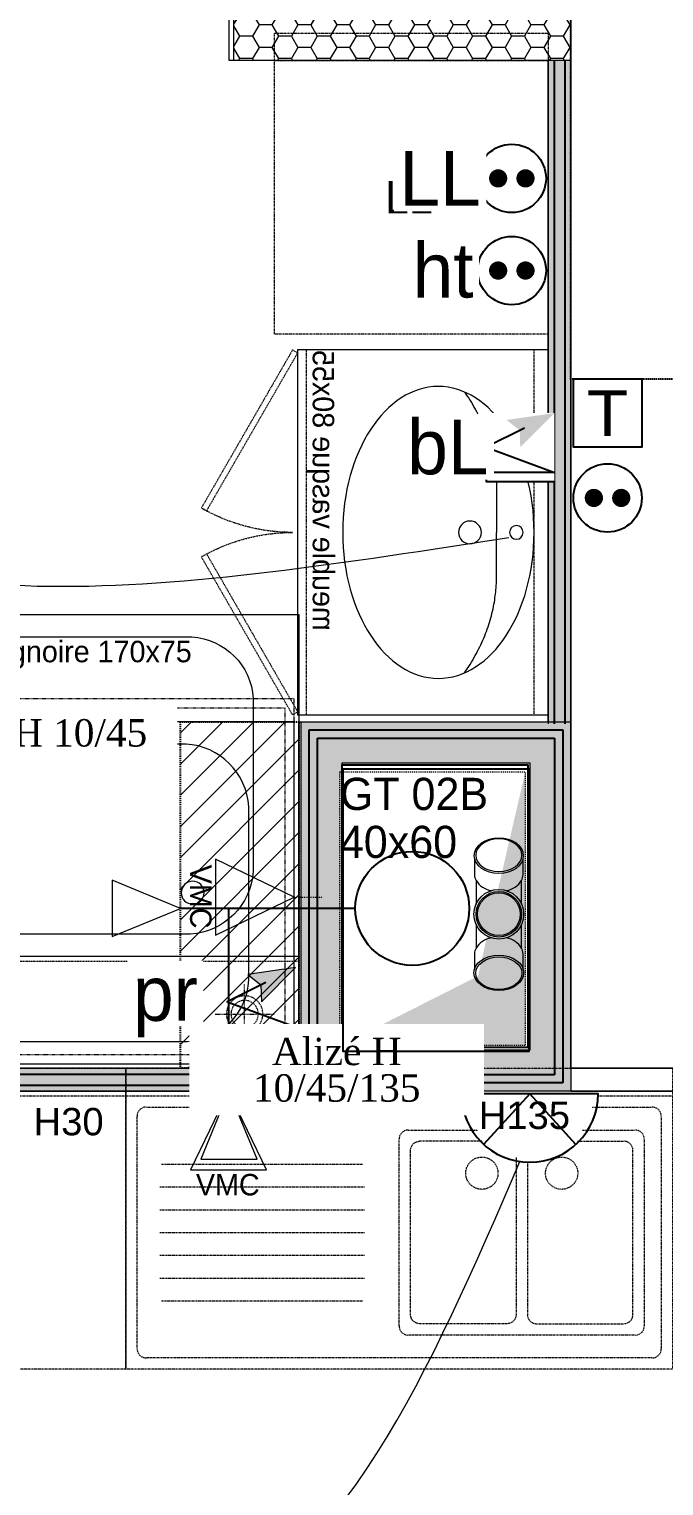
# Model space of a CAD drawing. Header units: centimetres. Extents: x 2191 to 12545, y -680 to 18662.
# Drawn here: x 8784.5 to 8923.8, y 7696.6 to 8016 of the extents above; entities that cross this region are included whole.
import ezdxf

# ---------------------------------------------------------------- set-up
doc = ezdxf.new("R2010")
doc.units = ezdxf.units.CM
for name, pattern in [('ISO-03', [1.5, 0.6, -0.9]), ('Style de ligne -1', [0.41664, 0.20828, -0.20836]), ('Style de ligne -11', [0.347222, 0.20828, -0.138942]), ('Style de ligne -13', [0.147638, 0.098425, -0.049213]), ('Style de ligne -19', [0.166667, 0.055556, -0.111111]), ('VW-01', [0.41656, 0.20828, -0.20828])]:
    doc.linetypes.add(name, pattern=pattern)
for name, color, linetype in [('B BATI-équipement-sanitaires', 252, 'Continuous'), ('B faience', 252, 'Style de ligne -11'), ('B GÈnÈral_Hatch', 252, 'Continuous'), ('B Général', 252, 'Continuous'), ('C ANNOTATIONS-prestations', 252, 'Continuous'), ('C ANNOTATIONS-textes-numérotation gaine', 252, 'ISO-03'), ('D SURFACES-shab', 252, 'Continuous'), ('F REMPLISSAGE-TE_Hatch', 252, 'Continuous'), ('F REMPLISSAGE-vert clair', 252, 'Continuous'), ('F REMPLISSAGE-vert foncé', 252, 'Continuous'), ('prlm-EAU-CHU', 42, 'Continuous'), ('prlm-EAU-EUEV', 25, 'Continuous'), ('prlm-GT', 242, 'Continuous'), ('prlm-VMC', 93, 'Continuous')]:
    doc.layers.add(name, color=color, linetype=linetype)
for name, color, linetype, lineweight in [('F REMPLISSAGE-vert clair_Hatch', 7, 'Continuous', 5), ('F REMPLISSAGE-vert foncÈ_Hatch', 7, 'Continuous', 5), ('prlm-ELEC-CFA', 1, 'Continuous', 25), ('prlm-ELEC-CFO', 1, 'Continuous', 25)]:
    doc.layers.add(name, color=color, linetype=linetype, lineweight=lineweight)
doc.styles.add('Arial', font='arial.ttf')
doc.styles.add('Eurostile', font='Eurosti.TTF')
doc.styles.add('prlm-elec-cfo', font='comic.ttf', dxfattribs={"height": 12})
doc.styles.add('prlm-vmc', font='pala.ttf', dxfattribs={"height": 14})
doc.styles.get("Standard").update_dxf_attribs({"font": 'isocp.shx', "height": 15})
pattern_1 = [(180, (8969.8893, 8014.4773), (-4.261364, -2.4603), [2.84091, -5.68182]), (300, (8969.8893, 8014.4773), (4.261364, -2.4603), [2.84091, -5.68182]), (240, (8967.0484, 8009.5567), (-1e-08, -4.9206), [2.84091, -5.68182])]

# ---------------------------------------------------------------- blocks, each defined once
blk = doc.blocks.new('Groupe-151-1')
at = {"layer": 'B Général', "color": 7, "linetype": 'VW-01', "lineweight": 5, "flags": 128}
blk.add_lwpolyline([(9483.8, 3044.14), (9524.48, 3044.14), (9524.48, 2984.14), (9483.8, 2984.14)], close=True, dxfattribs=at)
at = {"layer": 'C ANNOTATIONS-textes-numérotation gaine', "color": 7, "insert": (9483.8, 3042.84), "char_height": 7.059, "width": 40.6883, "attachment_point": 1, "line_spacing_factor": 0.894142, "style": 'Eurostile'}
blk.add_mtext('GT 02B\\P40x60', dxfattribs=at)
blk = doc.blocks.new('xi.eu')
at = {"layer": 'prlm-EAU-EUEV', "linetype": 'ByBlock', "lineweight": -2}
h = blk.add_hatch(color=0, dxfattribs=at)
edge = h.paths.add_edge_path()
edge.add_arc((0, 0), 5, 0, 360)
at = {"layer": 'prlm-EAU-EUEV', "color": 0, "linetype": 'ByBlock', "lineweight": 5}
blk.add_circle((0, 0), 5, dxfattribs=at)
blk = doc.blocks.new('xi.cee2')
at = {"layer": 'prlm-EAU-CHU', "color": 0, "lineweight": 13}
for p, q in [((-8.66, 5.34), (-12.09, 5.34)), ((-2.17, 5), (-7.43, 5)), ((7.43, 5), (2.17, 5)), ((12.09, 5.34), (8.66, 5.34)), ((-12.09, -5.34), (-8.66, -5.34)), ((-7.43, -5), (-2.17, -5)), ((2.17, -5), (7.43, -5)), ((8.66, -5.34), (12.09, -5.34))]:
    blk.add_line(p, q, dxfattribs=at)
for radius in [5.45, 4.69]:
    blk.add_circle((0, 0), radius, dxfattribs=at)
for centre, radius, start, end in [((-8.8, 2.45), 2.89, 61.5716, 87.1026), ((-9.99, 0.84), 4.88, 9.9757, 58.4084), ((9.99, 0.84), 4.88, 121.5916, 170.0243), ((8.8, 2.45), 2.89, 92.8974, 118.4284), ((-9.99, -0.84), 4.88, 301.5916, 350.0243), ((9.99, -0.84), 4.88, 189.9757, 238.4084), ((-8.8, -2.45), 2.89, 272.8974, 298.4284), ((8.8, -2.45), 2.89, 241.5716, 267.1026)]:
    blk.add_arc(centre, radius, start, end, dxfattribs=at)
at = {"layer": 'prlm-EAU-CHU', "color": 0, "lineweight": 13, "extrusion": (0, 0, -1)}
for centre, major_axis, ratio in [((-12.84, 0), (0, -5.45), 0.707316), ((-12.94, 0), (0, -5.05), 0.706972)]:
    blk.add_ellipse(centre, major_axis=major_axis, ratio=ratio, dxfattribs=at)
at = {"layer": 'prlm-EAU-CHU', "color": 0, "lineweight": 13}
for centre, major_axis, ratio in [((12.84, 0), (0, -5.45), 0.707316), ((12.94, 0), (0, -5.05), 0.706972)]:
    blk.add_ellipse(centre, major_axis=major_axis, ratio=ratio, dxfattribs=at)
blk = doc.blocks.new('xi.be')
at = {"layer": 'prlm-VMC', "color": 0, "linetype": 'ByBlock', "lineweight": 5, "flags": 128}
blk.add_lwpolyline([(-6.17, -15), (6.17, -15), (0, 0)], close=True, dxfattribs=at)
at = {"layer": 'prlm-VMC', "color": 0, "linetype": 'ByBlock', "lineweight": 5}
blk.add_solid([(0, -1), (5.17, -14), (-5.17, -14), (0, -1)], dxfattribs=at)
blk = doc.blocks.new('xi.PC')
at = {"color": 0, "lineweight": 5}
blk.add_wipeout([(-7.5, -7.5), (7.5, -7.5), (7.5, 7.5), (-7.5, 7.5)], dxfattribs=at).dxf.layer = 'prlm-ELEC-CFO'
at = {"layer": 'prlm-ELEC-CFO', "color": 0, "linetype": 'ByBlock', "lineweight": 5, "const_width": 2}
for points in [[(-4, 0, 1), (-2, 0, 1)], [(2, 0, 1), (4, 0, 1)]]:
    blk.add_lwpolyline(points, format="xyb", close=True, dxfattribs=at)
at = {"layer": 'prlm-ELEC-CFO', "color": 0, "linetype": 'ByBlock', "lineweight": -2}
blk.add_circle((0, 0), 7.5, dxfattribs=at)
blk = doc.blocks.new('xi.TEL')
at = {"layer": 'prlm-ELEC-CFA', "color": 0, "linetype": 'ByBlock', "lineweight": -2, "flags": 128}
blk.add_lwpolyline([(-7.5, 7.5), (7.5, 7.5), (7.5, -7.5), (-7.5, -7.5)], close=True, dxfattribs=at)
at = {"layer": 'prlm-ELEC-CFA', "color": 0, "linetype": 'ByBlock', "insert": (0, 0), "char_height": 10, "width": 11.36, "attachment_point": 5}
blk.add_mtext('{\\fVerdana|b0|i0|c0|p34;T}', dxfattribs=at)
blk = doc.blocks.new('xi.BL')
at = {"color": 0, "lineweight": 5}
blk.add_wipeout([(-7.5, -7.5), (7.5, -7.5), (7.5, 7.5), (-7.5, 7.5)], dxfattribs=at).dxf.layer = 'prlm-ELEC-CFO'
at = {"layer": 'prlm-ELEC-CFO', "lineweight": 5}
blk.add_hatch(color=0, dxfattribs=at).paths.add_polyline_path([(-3, 6), (-0.1, 3.7), (0, 0), (7.5, 7.5)])
at = {"layer": 'prlm-ELEC-CFO', "color": 0}
blk.add_lwpolyline([(0.95, 4.23), (-7.5, 0), (7.5, -5.5), (-7.5, -5.5), (-7.5, -7.5), (7.5, -7.5)], dxfattribs=at)
blk = doc.blocks.new('xi.PCHT')
at = {"color": 0, "lineweight": 5}
blk.add_wipeout([(-7.5, -7.5), (7.5, -7.5), (7.5, 7.5), (-7.5, 7.5)], dxfattribs=at).dxf.layer = 'prlm-ELEC-CFO'
at = {"layer": 'prlm-ELEC-CFO', "color": 0, "linetype": 'ByBlock', "lineweight": 5, "const_width": 2}
for points in [[(-4, 0, 1), (-2, 0, 1)], [(2, 0, 1), (4, 0, 1)]]:
    blk.add_lwpolyline(points, format="xyb", close=True, dxfattribs=at)
at = {"layer": 'prlm-ELEC-CFO', "color": 0, "linetype": 'ByBlock', "lineweight": -2}
blk.add_circle((0, 0), 7.5, dxfattribs=at)
blk = doc.blocks.new('xi.ECAP')
at = {"color": 0}
blk.add_wipeout([(-15, 0), (-10.13, 11.06), (0, 15), (10.13, 11.06), (15, 0)], dxfattribs=at).dxf.layer = 'prlm-ELEC-CFO'
at = {"layer": 'prlm-ELEC-CFO', "color": 0, "linetype": 'ByBlock', "lineweight": -2, "flags": 128}
blk.add_lwpolyline([(15, 0, 1), (-15, 0)], format="xyb", close=True, dxfattribs=at)
at = {"layer": 'prlm-ELEC-CFO', "color": 0}
blk.add_lwpolyline([(-10.13, 11.06), (0, 0), (10.13, 11.06)], dxfattribs=at)
blk = doc.blocks.new('xi.PR')
at = {"layer": 'prlm-ELEC-CFO', "lineweight": 5}
blk.add_hatch(color=0, dxfattribs=at).paths.add_polyline_path([(-3, 6), (-0.1, 3.7), (0, 0), (7.5, 7.5)])
at = {"layer": 'prlm-ELEC-CFO', "color": 0, "lineweight": 5, "flags": 128}
blk.add_lwpolyline([(-3, 6), (-0.1, 3.7), (0, 0), (7.5, 7.5)], close=True, dxfattribs=at)
at = {"layer": 'prlm-ELEC-CFO', "color": 0}
blk.add_lwpolyline([(0.95, 4.23), (-7.5, 0), (7.5, -5.5), (-7.5, -5.5), (-7.5, -7.5), (7.5, -7.5)], dxfattribs=at)
blk = doc.blocks.new('xi.LL')
at = {"color": 0, "lineweight": 5}
blk.add_wipeout([(-7.5, -7.5), (7.5, -7.5), (7.5, 7.5), (-7.5, 7.5)], dxfattribs=at).dxf.layer = 'prlm-ELEC-CFO'
at = {"layer": 'prlm-ELEC-CFO', "color": 0, "linetype": 'ByBlock', "lineweight": 5, "const_width": 2}
for points in [[(-4, 0, 1), (-2, 0, 1)], [(2, 0, 1), (4, 0, 1)]]:
    blk.add_lwpolyline(points, format="xyb", close=True, dxfattribs=at)
at = {"layer": 'prlm-ELEC-CFO', "color": 0, "linetype": 'ByBlock', "lineweight": -2}
blk.add_circle((0, 0), 7.5, dxfattribs=at)
blk = doc.blocks.new('Lave Linge')
at = {"layer": 'B Général', "color": 7, "linetype": 'Style de ligne -13', "lineweight": 5, "flags": 128}
blk.add_lwpolyline([(-29.47, 30), (-29.47, 36), (30.53, 36), (30.53, 30)], dxfattribs=at)
blk.add_lwpolyline([(-29.47, 30), (30.53, 30), (30.53, -30), (-29.47, -30)], close=True, dxfattribs=at)
at = {"layer": 'B Général', "color": 7, "insert": (0, 0), "char_height": 7.059, "attachment_point": 5, "line_spacing_factor": 0.894142, "style": 'Eurostile'}
blk.add_mtext('LL', dxfattribs=at)
blk = doc.blocks.new('Frigo')
at = {"layer": 'B Général', "color": 7, "linetype": 'Style de ligne -13', "lineweight": 5, "flags": 128}
blk.add_lwpolyline([(-30, 30), (30, 30), (30, -30), (-30, -30)], close=True, dxfattribs=at)
blk.add_lwpolyline([(30, -30), (30, -36), (-30, -36), (-30, -30)], dxfattribs=at)
at = {"layer": 'B Général', "color": 7, "insert": (0, 0), "char_height": 7.06, "attachment_point": 5, "line_spacing_factor": 0.894142, "style": 'Eurostile'}
blk.add_mtext('F', dxfattribs=at)
blk = doc.blocks.new('Evier 120.60 T3 et +')
at = {"layer": 'B Général', "color": 7, "linetype": 'Style de ligne -13', "lineweight": 5}
for p, q in [((-55.5, -2.5), (55.5, -2.5)), ((-57.5, -55.5), (-57.5, -4.5)), ((57.5, -4.5), (57.5, -55.5)), ((0, -50.5), (0, -9.53)), ((2, -7.53), (51.79, -7.53)), ((53.79, -9.53), (53.79, -50.5)), ((18.98, -10), (18.98, -10)), ((-52.12, -15), (-7.88, -15)), ((-52.5, -20), (-7.5, -20)), ((-52.5, -25), (-7.5, -25)), ((-52.5, -30), (-7.5, -30)), ((-52.5, -35), (-7.5, -35)), ((-52.5, -40), (-7.5, -40)), ((25.65, -43.33), (25.65, -43.33)), ((-52.12, -45), (-7.88, -45)), ((9.17, -50), (9.17, -50)), ((51.79, -52.5), (2, -52.5)), ((55.5, -57.5), (-55.5, -57.5))]:
    blk.add_line(p, q, dxfattribs=at)
at = {"layer": 'B Général', "color": 7, "linetype": 'Style de ligne -13', "lineweight": 5, "flags": 128}
blk.add_lwpolyline([(-60, 0), (-60, 6), (60, 6), (60, 0)], dxfattribs=at)
blk.add_lwpolyline([(-60, 0), (60, 0), (60, -60), (-60, -60)], close=True, dxfattribs=at)
for points in [[(25.65, -12), (25.65, -48, -0.414212), (23.65, -50), (4.5, -50, -0.198914), (3.09, -49.41, -0.198914), (2.5, -48), (2.5, -12, -0.414214), (4.5, -10)], [(25.65, -12, 0.414212), (23.65, -10), (4.45, -10)], [(28.15, -12), (28.15, -48, 0.414212), (30.15, -50), (49.29, -50, 0.198914), (50.71, -49.41, 0.198914), (51.29, -48), (51.29, -12, 0.414214), (49.29, -10)], [(28.15, -12, -0.414212), (30.15, -10), (49.34, -10)]]:
    blk.add_lwpolyline(points, format="xyb", dxfattribs=at)
at = {"layer": 'B Général', "color": 7, "linetype": 'Style de ligne -13', "lineweight": 5}
for centre, start, end in [((-55.5, -4.5), 90, 180), ((55.5, -4.5), 0, 90), ((2, -9.53), 90, 180), ((51.79, -9.53), 0, 90), ((2, -50.5), 180, 270), ((51.79, -50.5), 270, 0), ((-55.5, -55.5), 180, 270), ((55.5, -55.5), 270, 0)]:
    blk.add_arc(centre, 2, start, end, dxfattribs=at)
for centre in [(18.15, -17), (35.65, -17)]:
    blk.add_ellipse(centre, major_axis=(3.54, 0), ratio=1, dxfattribs=at)
blk = doc.blocks.new('Groupe-128-1')
at = {"layer": 'B Général', "color": 7, "linetype": 'Continuous', "lineweight": 5}
for centre, major_axis, ratio in [((0, -24.07), (32, 0), 0.65625), ((0, -6.97), (1.5, 0), 1), ((0, -17.15), (2.5, 0), 1)]:
    blk.add_ellipse(centre, major_axis=major_axis, ratio=ratio, dxfattribs=at)
for points in [[(-30.82, -18.37), (-20.7, -11.37), (-9.74, -11.32), (-4.71, -11.3), (0, -11.3)], [(30.82, -18.37), (20.7, -11.37), (9.74, -11.32), (4.71, -11.3), (0, -11.3)]]:
    blk.add_open_spline(points, degree=2, knots=[0, 0, 0, 1, 1, 2, 2, 2], dxfattribs=at)
blk.add_open_spline([(-30.45, -17.59), (-30.5, -17.61), (-30.55, -17.64)], degree=2, dxfattribs=at)
blk = doc.blocks.new('meuble vasque 80x60')
at = {"layer": 'B BATI-équipement-sanitaires', "color": 7, "linetype": 'Style de ligne -13', "lineweight": 5, "flags": 128}
for points in [[(-40, -3.07), (40, -3.07), (40, -53.07), (-40, -53.07)], [(-40, -56.07), (-5.36, -76.07), (-4.71, -74.94), (-39.35, -54.94)], [(40, -56.07), (5.36, -76.07), (4.71, -74.94), (39.35, -54.94)]]:
    blk.add_lwpolyline(points, close=True, dxfattribs=at)
at = {"layer": 'B BATI-équipement-sanitaires', "color": 7, "linetype": 'Style de ligne -13', "lineweight": 5}
for centre, start, end in [((-40, -56.07), 330, 0), ((40, -56.07), 180, 210)]:
    blk.add_arc(centre, 40, start, end, dxfattribs=at)
at = {"layer": 'B Général', "lineweight": 5, "flags": 128}
blk.add_lwpolyline([(-40, 0), (40, 0), (40, -55), (-40, -55)], close=True, dxfattribs=at)
at = {"layer": 'B Général', "color": 7}
blk.add_blockref('Groupe-128-1', (0, 0), dxfattribs=at)
at = {"layer": 'C ANNOTATIONS-prestations', "insert": (40, -53.07), "char_height": 4.706, "width": 80, "attachment_point": 9, "line_spacing_factor": 0.894142, "style": 'Eurostile'}
blk.add_mtext('meuble vasque 80x55', dxfattribs=at)
blk = doc.blocks.new('Groupe-135-1')
at = {"layer": 'B Général', "color": 252, "linetype": 'Style de ligne -19', "lineweight": 5, "true_color": 0x989898}
for p, q in [((-29.11, -35.61), (-29.11, -22.61)), ((-22.61, -29.11), (-35.61, -29.11))]:
    blk.add_line(p, q, dxfattribs=at)
at = {"layer": 'B Général', "color": 252, "linetype": 'Style de ligne -19', "lineweight": 5, "true_color": 0x989898, "flags": 128}
for points in [[(-40, -40), (-40, 40), (40, 40), (40, -40)], [(-38, -38), (-38, 38), (38, 38), (38, -38)]]:
    blk.add_lwpolyline(points, close=True, dxfattribs=at)
at = {"layer": 'B Général', "color": 252, "linetype": 'Style de ligne -19', "lineweight": 5, "true_color": 0x989898}
for radius in [4, 3]:
    blk.add_circle((-29.11, -29.11), radius, dxfattribs=at)
blk = doc.blocks.new('Douche pointillée')
at = {"layer": 'B Général', "color": 252, "true_color": 0x989898}
blk.add_blockref('Groupe-135-1', (0, 0), dxfattribs=at)
blk = doc.blocks.new('Baignoire 75_170')
at = {"layer": 'B faience', "lineweight": 18, "flags": 128}
blk.add_lwpolyline([(-85, 38.5), (-85, -37.5), (86, -37.5)], dxfattribs=at)
at = {"layer": 'B Général', "color": 7, "linetype": 'Continuous', "lineweight": 5, "flags": 128}
blk.add_lwpolyline([(-84, -36.5), (-84, 38.5), (86, 38.5), (86, -36.5)], close=True, dxfattribs=at)
blk.add_lwpolyline([(-74, -17.85), (-74, 19.85, -0.379059), (-60.25, 33.6), (62.5, 33.6, -0.377778), (76, 20.1), (76, -17.85, -0.374545), (62.25, -31.6), (-60.5, -31.6, -0.392593), (-74, -18.1)], format="xyb", close=True, dxfattribs=at)
at = {"layer": 'B Général', "color": 7, "linetype": 'Continuous', "lineweight": 5}
blk.add_circle((-61.7, 1), 2.5, dxfattribs=at)
at = {"layer": 'B Général', "color": 8, "true_color": 0x767676}
blk.add_blockref('Douche pointillée', (-44, 3.5), dxfattribs=at)
at = {"layer": 'C ANNOTATIONS-prestations', "insert": (62.5, 26.61), "char_height": 4.706, "width": 80, "attachment_point": 9, "line_spacing_factor": 0.894142, "style": 'Eurostile'}
blk.add_mtext('Baignoire 170x75', dxfattribs=at)
blk = doc.blocks.new('Lit 90.190')
at = {"layer": 'B Général', "color": 7, "linetype": 'VW-01', "lineweight": 5}
blk.add_line((45, 54.99), (-45, 20.35), dxfattribs=at)
at = {"layer": 'B Général', "linetype": 'VW-01', "flags": 128}
for points in [[(-45, 95), (45, 95), (45, -95), (-45, -95)], [(-45, 95), (45, 95), (45, 54.99), (-45, 54.99)]]:
    blk.add_lwpolyline(points, close=True, dxfattribs=at)
blk = doc.blocks.new('VMC')
at = {"layer": 'B Général', "color": 7, "linetype": 'Style de ligne -1', "lineweight": 13}
blk.add_line((0, 10.77), (0, 17), dxfattribs=at)
at = {"layer": 'B Général', "color": 250, "linetype": 'Continuous', "lineweight": 5, "true_color": 0x444444, "flags": 128}
blk.add_lwpolyline([(0, 10.77), (-8.34, -6.52), (8.34, -6.52)], close=True, dxfattribs=at)
at = {"layer": 'C ANNOTATIONS-prestations', "insert": (-7.15, -7.39), "char_height": 4.706, "attachment_point": 1, "line_spacing_factor": 0.894142, "style": 'Eurostile'}
blk.add_mtext('VMC', dxfattribs=at)

msp = doc.modelspace()

# ---------------------------------------------------------------- hatches: boundary and pattern name
at = {"layer": 'B GÈnÈral_Hatch', "linetype": 'Continuous', "lineweight": 5}
h = msp.add_hatch(dxfattribs=at)
h.set_pattern_fill('PSE', angle=180, style=0, pattern_type=2)
h.set_pattern_definition(pattern_1)
h.paths.add_polyline_path([(8903.38, 8019.17), (8903.38, 8009.17), (8829.38, 8009.17), (8829.38, 8019.17)])
at = {"layer": 'B GÈnÈral_Hatch', "linetype": 'Continuous', "lineweight": 5, "true_color": 0xaaaaaa}
h = msp.add_hatch(dxfattribs=at)
h.set_pattern_fill('F_P__SOFFITE', color=253, style=0, pattern_type=2)
h.set_pattern_definition([(45, (8862.316, 7933.679), (-3.52778, 3.30729), [])])
h.paths.add_polyline_path([(8817.69, 7864.17), (8843.69, 7864.17), (8843.69, 7788.17), (8817.69, 7788.17)])
at = {"layer": 'F REMPLISSAGE-TE_Hatch', "linetype": 'Continuous', "lineweight": 5}
h = msp.add_hatch(dxfattribs=at)
h.set_pattern_fill('PSE', angle=180, style=0, pattern_type=2)
h.set_pattern_definition(pattern_1)
h.paths.add_polyline_path([(8903.38, 8009.17), (8903.38, 8018.17), (8829.38, 8018.17), (8829.38, 8009.17)])

# ---------------------------------------------------------------- linework, layer by layer
at = {"layer": 'B GÈnÈral_Hatch', "color": 9, "linetype": 'Continuous', "true_color": 0xc0dcc0}
for points in [[(8898.38, 8009.17), (8903.38, 8009.17), (8898.38, 7863.67), (8903.38, 7863.67)], [(8853.19, 7792.17), (8844.19, 7783.17), (8853.19, 7855.17), (8844.19, 7864.17)], [(8853.19, 7855.17), (8844.19, 7864.17), (8894.38, 7855.17), (8903.38, 7864.17)], [(8894.38, 7855.17), (8903.38, 7864.17), (8894.38, 7792.17), (8903.38, 7783.17)], [(8894.38, 7792.17), (8903.38, 7783.17), (8853.19, 7792.17), (8844.19, 7783.17)], [(8667.69, 7783.17), (8672.69, 7788.17), (8844.19, 7783.17), (8844.19, 7788.17)]]:
    msp.add_solid(points, dxfattribs=at)
at = {"layer": 'B GÈnÈral_Hatch', "color": 254, "linetype": 'Continuous', "true_color": 0xd6d6d6}
msp.add_solid([(8893.38, 7793.08), (8852.69, 7793.08), (8893.38, 7853.17), (8882.97, 7808.37)], dxfattribs=at)
at = {"layer": 'B Général', "color": 7, "linetype": 'Continuous', "lineweight": 13}
for p, q in [((8829.38, 8019.17), (8829.38, 8009.17)), ((8903.38, 8019.17), (8903.38, 8009.17)), ((8903.38, 8009.17), (8829.38, 8009.17)), ((8844.19, 7783.17), (8844.19, 7864.17)), ((8844.19, 7864.17), (8903.38, 7864.17)), ((8903.38, 7864.17), (8903.38, 7783.17)), ((8853.19, 7792.17), (8853.19, 7855.17)), ((8853.19, 7855.17), (8894.38, 7855.17)), ((8894.38, 7855.17), (8894.38, 7792.17)), ((8894.38, 7792.17), (8853.19, 7792.17)), ((8903.38, 7788.17), (9153.38, 7788.17)), ((8903.38, 7783.17), (8844.19, 7783.17)), ((8903.38, 7783.17), (9153.38, 7783.17))]:
    msp.add_line(p, q, dxfattribs=at)
at = {"layer": 'B Général', "color": 98, "linetype": 'Continuous', "lineweight": 13, "true_color": 0x004400}
for p, q in [((8898.38, 8009.17), (8898.38, 7863.67)), ((8903.38, 8009.17), (8903.38, 7863.67)), ((8672.69, 7788.17), (8844.19, 7788.17)), ((8667.69, 7783.17), (8844.19, 7783.17))]:
    msp.add_line(p, q, dxfattribs=at)
at = {"layer": 'B Général', "color": 7, "linetype": 'Continuous', "lineweight": 5}
for p, q in [((8903.38, 7788.17), (9153.38, 7788.17)), ((8903.38, 7783.17), (9153.38, 7783.17))]:
    msp.add_line(p, q, dxfattribs=at)
at = {"layer": 'B Général', "linetype": 'VW-01', "flags": 128}
msp.add_lwpolyline([(8817.69, 7864.17), (8843.69, 7864.17), (8843.69, 7788.17), (8817.69, 7788.17)], close=True, dxfattribs=at)
at = {"layer": 'D SURFACES-shab', "lineweight": 18, "flags": 128}
for points in [[(8903.38, 8180.42), (9153.38, 8180.42), (9153.38, 7788.17), (8903.38, 7788.17)], [(8828.38, 8009.17), (8828.38, 8039.17), (8672.69, 8039.17), (8672.69, 7788.17), (8843.69, 7788.17), (8843.69, 7864.17), (8898.38, 7864.17), (8898.38, 8009.17)], [(9153.38, 7783.17), (8740.7, 7783.17), (8740.7, 7688.17), (8577.69, 7688.17), (8577.69, 7315.52), (9153.38, 7315.52)]]:
    msp.add_lwpolyline(points, close=True, dxfattribs=at)
at = {"layer": 'F REMPLISSAGE-vert clair'}
for p, q in [((8899.68, 8009.17), (8899.68, 7863.67)), ((8902.08, 8009.17), (8902.08, 7863.67)), ((8845.99, 7784.97), (8845.99, 7862.37)), ((8845.99, 7862.37), (8901.58, 7862.37)), ((8847.79, 7786.77), (8847.79, 7860.57)), ((8847.79, 7860.57), (8899.78, 7860.57)), ((8899.78, 7860.57), (8899.78, 7786.77)), ((8901.58, 7862.37), (8901.58, 7784.97)), ((8668.99, 7784.47), (8844.19, 7784.47)), ((8671.39, 7786.87), (8844.19, 7786.87)), ((8901.58, 7784.97), (8845.99, 7784.97)), ((8899.78, 7786.77), (8847.79, 7786.77))]:
    msp.add_line(p, q, dxfattribs=at)
at = {"layer": 'F REMPLISSAGE-vert clair', "color": 7, "linetype": 'Continuous', "lineweight": 13}
for p, q in [((8853.19, 7792.17), (8853.19, 7855.17)), ((8853.19, 7855.17), (8894.38, 7855.17)), ((8894.38, 7855.17), (8894.38, 7792.17)), ((8894.38, 7792.17), (8853.19, 7792.17))]:
    msp.add_line(p, q, dxfattribs=at)
at = {"layer": 'F REMPLISSAGE-vert clair_Hatch', "color": 9, "linetype": 'Continuous', "true_color": 0xc0dcc0}
for points in [[(8902.08, 8009.17), (8899.68, 8009.17), (8902.08, 7863.67), (8899.68, 7863.67)], [(8845.99, 7784.97), (8847.79, 7786.77), (8845.99, 7862.37), (8847.79, 7860.57)], [(8845.99, 7862.37), (8847.79, 7860.57), (8901.58, 7862.37), (8899.78, 7860.57)], [(8847.79, 7786.77), (8853.19, 7792.17), (8847.79, 7860.57), (8853.19, 7855.17)], [(8847.79, 7860.57), (8853.19, 7855.17), (8899.78, 7860.57), (8894.38, 7855.17)], [(8899.78, 7860.57), (8894.38, 7855.17), (8899.78, 7786.77), (8894.38, 7792.17)], [(8901.58, 7862.37), (8899.78, 7860.57), (8901.58, 7784.97), (8899.78, 7786.77)], [(8899.78, 7786.77), (8894.38, 7792.17), (8847.79, 7786.77), (8853.19, 7792.17)], [(8671.39, 7786.87), (8668.99, 7784.47), (8844.19, 7786.87), (8844.19, 7784.47)], [(8901.58, 7784.97), (8899.78, 7786.77), (8845.99, 7784.97), (8847.79, 7786.77)]]:
    msp.add_solid(points, dxfattribs=at)
at = {"layer": 'F REMPLISSAGE-vert foncÈ_Hatch', "color": 54, "linetype": 'Continuous', "true_color": 0x99aa00}
for points in [[(8899.68, 8009.17), (8898.38, 8009.17), (8899.68, 7863.67), (8898.38, 7863.67)], [(8903.38, 8009.17), (8902.08, 8009.17), (8903.38, 7863.67), (8902.08, 7863.67)], [(8844.19, 7783.17), (8845.99, 7784.97), (8844.19, 7864.17), (8845.99, 7862.37)], [(8844.19, 7864.17), (8845.99, 7862.37), (8903.38, 7864.17), (8901.58, 7862.37)], [(8903.38, 7864.17), (8901.58, 7862.37), (8903.38, 7783.17), (8901.58, 7784.97)], [(8672.69, 7788.17), (8671.39, 7786.87), (8844.19, 7788.17), (8844.19, 7786.87)], [(8668.99, 7784.47), (8667.69, 7783.17), (8844.19, 7784.47), (8844.19, 7783.17)], [(8903.38, 7783.17), (8901.58, 7784.97), (8844.19, 7783.17), (8845.99, 7784.97)]]:
    msp.add_solid(points, dxfattribs=at)
at = {"layer": 'F REMPLISSAGE-vert foncé', "color": 98, "linetype": 'Continuous', "lineweight": 13, "true_color": 0x004400}
for p, q in [((8898.38, 8009.17), (8898.38, 7863.67)), ((8903.38, 8009.17), (8903.38, 7863.67)), ((8672.69, 7788.17), (8844.19, 7788.17)), ((8667.69, 7783.17), (8844.19, 7783.17))]:
    msp.add_line(p, q, dxfattribs=at)
at = {"layer": 'F REMPLISSAGE-vert foncé'}
for p, q in [((8899.68, 8009.17), (8899.68, 7863.67)), ((8902.08, 8009.17), (8902.08, 7863.67)), ((8845.99, 7784.97), (8845.99, 7862.37)), ((8845.99, 7862.37), (8901.58, 7862.37)), ((8901.58, 7862.37), (8901.58, 7784.97)), ((8668.99, 7784.47), (8844.19, 7784.47)), ((8671.39, 7786.87), (8844.19, 7786.87)), ((8901.58, 7784.97), (8845.99, 7784.97))]:
    msp.add_line(p, q, dxfattribs=at)
at = {"layer": 'F REMPLISSAGE-vert foncé', "color": 7, "linetype": 'Continuous', "lineweight": 13}
for p, q in [((8844.19, 7783.17), (8844.19, 7864.17)), ((8844.19, 7864.17), (8903.38, 7864.17)), ((8903.38, 7864.17), (8903.38, 7783.17)), ((8903.38, 7783.17), (8844.19, 7783.17))]:
    msp.add_line(p, q, dxfattribs=at)
at = {"layer": 'prlm-ELEC-CFO', "lineweight": 13}
msp.add_spline([(8912.77, 8073.56), (8991.76, 8049.86), (9027.13, 7989.31)], degree=3, dxfattribs=at)
at = {"layer": 'prlm-GT'}
msp.add_lwpolyline([(8853.23, 7854.73), (8893.92, 7854.73), (8893.92, 7792.73), (8853.23, 7792.73)], close=True, dxfattribs=at)
at = {"layer": 'prlm-VMC'}
for points in [[(8856.07, 7823.23), (8817.73, 7823.23)], [(8828.36, 7783.23), (8828.36, 7823.23)]]:
    msp.add_lwpolyline(points, dxfattribs=at)
msp.add_circle((8868.57, 7823.23), 12.5, dxfattribs=at)

# ---------------------------------------------------------------- block references
at = {"layer": 'B Général', "color": 7}
for name, p, rotation in [('Lit 90.190', (8998.38, 7984.29), 90), ('VMC', (8831.92, 7825.67), 270), ('Frigo', (8775.7, 7752.17), 180)]:
    msp.add_blockref(name, p, dxfattribs=dict(at, rotation=rotation))
for name, p in [('Lave Linge', (8867.84, 7979.17)), ('Baignoire 75_170', (8757.69, 7849.17)), ('Evier 120.60 T3 et +', (8865.7, 7782.17)), ('VMC', (8828.26, 7772.4))]:
    msp.add_blockref(name, p, dxfattribs=at)
at = {"layer": 'B Général', "color": 7, "xscale": -1, "rotation": 270}
msp.add_blockref('meuble vasque 80x60', (8898.38, 7905.67), dxfattribs=at)
at = {"layer": 'B Général', "color": 7, "xscale": -1}
msp.add_blockref('Baignoire 75_170', (8758.69, 7825.67), dxfattribs=at)
at = {"layer": 'C ANNOTATIONS-textes-numérotation gaine', "color": 7}
msp.add_blockref('Groupe-151-1', (-631.11, 4809.03), dxfattribs=at)
at = {"layer": 'prlm-EAU-CHU', "rotation": 270}
msp.add_blockref('xi.cee2', (8887.56, 7821.95), dxfattribs=at)
at = {"layer": 'prlm-EAU-EUEV'}
msp.add_blockref('xi.eu', (8887.56, 7821.95), dxfattribs=at)
at = {"layer": 'prlm-ELEC-CFA'}
msp.add_blockref('xi.TEL', (8911.42, 7931.84), dxfattribs=at)
at = {"layer": 'prlm-ELEC-CFO'}
msp.add_blockref('xi.PR', (8835.48, 7802.77), dxfattribs=at)
at = {"layer": 'prlm-VMC', "rotation": 270}
msp.add_blockref('xi.be', (8817.73, 7823.23), dxfattribs=at)
at = {"layer": 'prlm-VMC', "color": 1}
msp.add_blockref('xi.be', (8828.36, 7783.23), dxfattribs=at)

# ---------------------------------------------------------------- texts
at = {"layer": 'prlm-ELEC-CFO', "lineweight": 25, "style": 'Arial'}
msp.add_text('H30', height=6, dxfattribs=at).set_placement((8785.49, 7773.48))

# ---------------------------------------------------------------- next in the draw order: block references
at = {"layer": 'prlm-ELEC-CFO'}
for name, p in [('xi.BL', (8892.27, 7924.33)), ('xi.PC', (8911.42, 7913.23))]:
    msp.add_blockref(name, p, dxfattribs=at)
at = {"layer": 'prlm-ELEC-CFO', "rotation": 180}
msp.add_blockref('xi.ECAP', (8894.36, 7782.56), dxfattribs=at)

# ---------------------------------------------------------------- next in the draw order: texts
at = {"layer": 'prlm-ELEC-CFO', "lineweight": 20, "insert": (8814.43, 7802.77), "char_height": 12, "attachment_point": 5, "line_spacing_factor": 0.8, "style": 'prlm-elec-cfo', "bg_fill": 3, "box_fill_scale": 1.1, "bg_fill_color": 256, "bg_fill_transparency": 0}
msp.add_mtext('pr', dxfattribs=at)
at = {"layer": 'prlm-VMC', "ltscale": 25, "insert": (8784.75, 7861.68), "char_height": 6, "width": 58.6147, "attachment_point": 5, "line_spacing_factor": 0.8, "style": 'prlm-vmc', "bg_fill": 2}
msp.add_mtext('Alizé H 10/45', dxfattribs=at)

# ---------------------------------------------------------------- next in the draw order: linework, layer by layer
at = {"layer": 'prlm-ELEC-CFO', "lineweight": 13}
msp.add_spline([(8732.28, 7675.83), (8818.22, 7665.87), (8892.2, 7767.71)], degree=3, dxfattribs=at)

# ---------------------------------------------------------------- next in the draw order: texts
at = {"layer": 'prlm-ELEC-CFO', "lineweight": 20, "insert": (8876.39, 7924.33), "char_height": 12, "attachment_point": 5, "line_spacing_factor": 0.8, "style": 'prlm-elec-cfo', "bg_fill": 3, "box_fill_scale": 1.1, "bg_fill_color": 256, "bg_fill_transparency": 0}
msp.add_mtext('bL', dxfattribs=at)
at = {"layer": 'prlm-VMC', "ltscale": 25, "insert": (8852, 7787.82), "char_height": 6, "width": 58.6147, "attachment_point": 5, "line_spacing_factor": 0.8, "style": 'prlm-vmc', "bg_fill": 2}
msp.add_mtext('Alizé H 10/45/135', dxfattribs=at)

# ---------------------------------------------------------------- next in the draw order: linework, layer by layer
at = {"layer": 'prlm-ELEC-CFO', "lineweight": 13}
msp.add_spline([(8706.5, 8023.77), (8721.58, 7918.37), (8889.74, 7904.59)], degree=3, dxfattribs=at)
at = {"layer": 'prlm-GT'}
msp.add_lwpolyline([(8853.44, 7853.85), (8894.13, 7853.85), (8894.13, 7791.85), (8853.44, 7791.85)], close=True, dxfattribs=at)

# ---------------------------------------------------------------- next in the draw order: texts
at = {"layer": 'prlm-ELEC-CFO', "lineweight": 25, "style": 'Arial'}
msp.add_text('H135', height=6, dxfattribs=at).set_placement((8883.16, 7774.86))

# ---------------------------------------------------------------- next in the draw order: block references
at = {"layer": 'prlm-ELEC-CFO'}
for name, p in [('xi.LL', (8890.42, 7983.3)), ('xi.PCHT', (8890.42, 7963.09))]:
    msp.add_blockref(name, p, dxfattribs=at)

# ---------------------------------------------------------------- next in the draw order: texts
at = {"layer": 'prlm-ELEC-CFO', "lineweight": 20, "char_height": 12, "attachment_point": 5, "line_spacing_factor": 0.8, "style": 'prlm-elec-cfo', "bg_fill": 3, "box_fill_scale": 1.1, "bg_fill_color": 256, "bg_fill_transparency": 0}
for s, insert in [('LL', (8874.67, 7983.3)), ('ht', (8875.34, 7963.09))]:
    msp.add_mtext(s, dxfattribs=dict(at, insert=insert))

doc.saveas('drawing.dxf')
